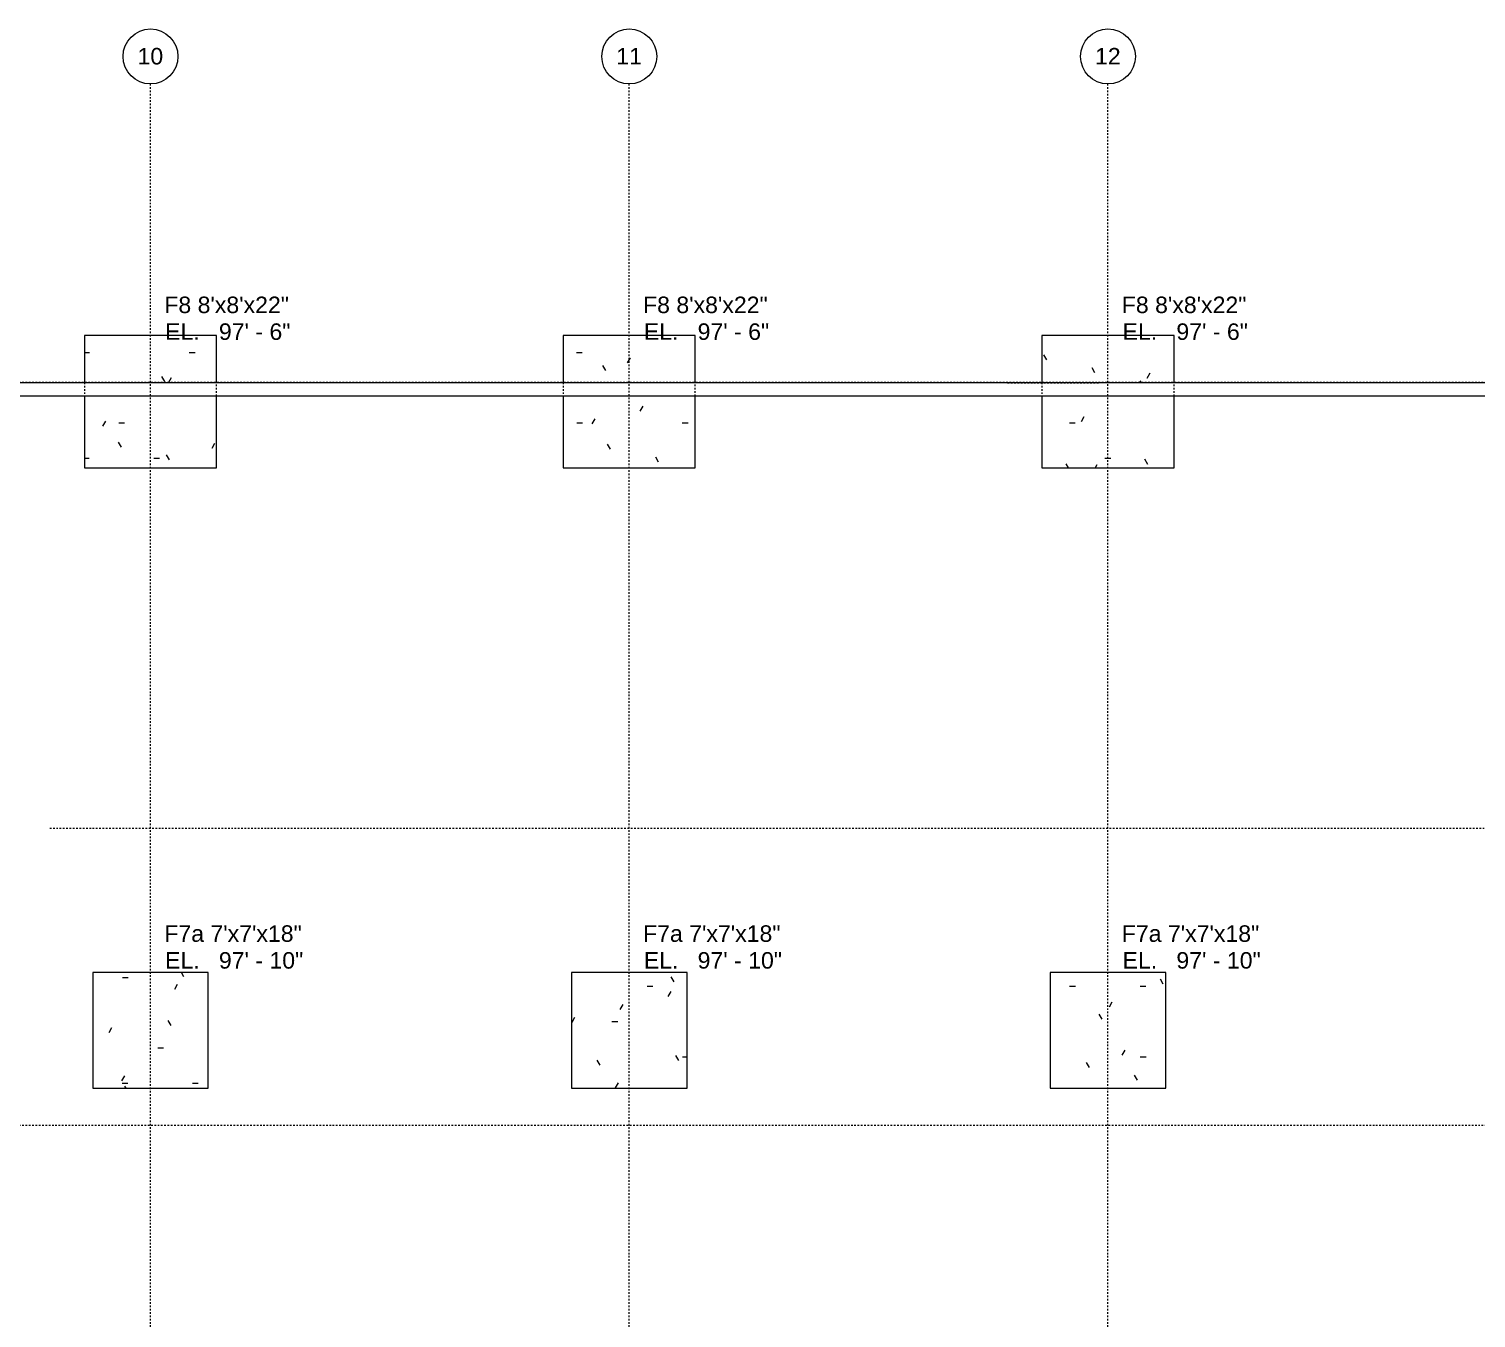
# Model space of a CAD drawing. Header units: feet. Extents: x -58 to 313, y -73 to 241.
# Drawn here: x 92.7 to 180.3, y 163.3 to 241.4 of the extents above; entities that cross this region are included whole.
import ezdxf

# ---------------------------------------------------------------- set-up
doc = ezdxf.new("R2010")
doc.units = ezdxf.units.FT
doc.header["$MEASUREMENT"] = 0
doc.linetypes.add('Dash', pattern=[0.020833, 0.010417, -0.010417])
doc.linetypes.add('Grid Line 1_2_', pattern=[0.072917, 0.041667, -0.010417, 0.010417, -0.010417])
for name, color, linetype, lineweight in [('A-WALL', 113, 'Continuous', 18), ('A-WALL-HDLN', 110, 'Dash', 18), ('S-FNDN', 250, 'Continuous', 18), ('S-FNDN-HDLN', 250, 'Dash', 9), ('S-FNDN-IDEN', 250, 'Continuous', 9), ('S-GRID', 1, 'Continuous', 9), ('S-GRID-IDEN', 1, 'Continuous', 9)]:
    doc.layers.add(name, color=color, linetype=linetype, lineweight=lineweight)
doc.styles.add('Arial', font='arial.ttf', dxfattribs={"height": 1})
doc.styles.add('Arial_1', font='arial.ttf', dxfattribs={"height": 0.015625})
pattern_1 = [(0, (0, 0), (8.533, 2.133), [0.352, -6.048, 0.352, -6.048, -34.133]), (0, (0, 0), (8.533, 2.133), [-12.8, 0.352, -12.448, 0.352, -6.048, -14.933]), (0, (0, 0), (8.533, 2.133), [-32, 0.352, -3.915, 0.352, -10.315]), (120, (3.2, 1.067), (-6.113732, 6.323295), [0.352, -6.048, 0.352, -6.048, -34.133]), (120, (3.2, 1.067), (-6.113732, 6.323295), [-12.8, 0.352, -12.448, 0.352, -6.048, -14.933]), (120, (3.2, 1.067), (-6.113732, 6.323295), [-32, 0.352, -3.915, 0.352, -10.315]), (240, (4.267, 5.333), (-2.419268, -8.456295), [0.352, -6.048, 0.352, -6.048, -34.133]), (240, (4.267, 5.333), (-2.419268, -8.456295), [-12.8, 0.352, -12.448, 0.352, -6.048, -14.933]), (240, (4.267, 5.333), (-2.419268, -8.456295), [-32, 0.352, -3.915, 0.352, -10.315])]

# ---------------------------------------------------------------- blocks, each defined once
blk = doc.blocks.new('Footing-Rectangular - F7a 7_x7_x18_-383727-Walls and Foundations Only')
at = {"layer": 'S-FNDN-HDLN', "linetype": 'Continuous'}
h = blk.add_hatch(dxfattribs=at)
h.set_pattern_fill('FP_4', color=256, style=0, pattern_type=2)
h.set_pattern_definition([(0, (-100.029, -180.768), (8.533, 2.133), [0.352, -6.048, 0.352, -6.048, -34.133]), (0, (-100.029, -180.768), (8.533, 2.133), [-12.8, 0.352, -12.448, 0.352, -6.048, -14.933]), (0, (-100.029, -180.768), (8.533, 2.133), [-32, 0.352, -3.915, 0.352, -10.315]), (120, (-96.829, -179.701), (-6.113732, 6.323295), [0.352, -6.048, 0.352, -6.048, -34.133]), (120, (-96.829, -179.701), (-6.113732, 6.323295), [-12.8, 0.352, -12.448, 0.352, -6.048, -14.933]), (120, (-96.829, -179.701), (-6.113732, 6.323295), [-32, 0.352, -3.915, 0.352, -10.315]), (240, (-95.762, -175.434), (-2.419268, -8.456295), [0.352, -6.048, 0.352, -6.048, -34.133]), (240, (-95.762, -175.434), (-2.419268, -8.456295), [-12.8, 0.352, -12.448, 0.352, -6.048, -14.933]), (240, (-95.762, -175.434), (-2.419268, -8.456295), [-32, 0.352, -3.915, 0.352, -10.315])])
h.paths.add_polyline_path([(-3.5, -3.5), (3.5, -3.5), (3.5, 3.5), (-3.5, 3.5)])
at = {"layer": 'S-FNDN'}
for p, q in [((3.5, 3.5), (-3.5, 3.5)), ((-3.5, 3.5), (-3.5, -3.5)), ((3.5, -3.5), (3.5, 3.5)), ((-3.5, -3.5), (3.5, -3.5))]:
    blk.add_line(p, q, dxfattribs=at)
blk = doc.blocks.new('Grid - Grid Head - Circle-14747-Walls and Foundations Only')
at = {"layer": 'S-GRID-IDEN'}
blk.add_circle((0, 0), 0.026, dxfattribs=at)
blk = doc.blocks.new('Structural Foundation Tag with Elevation - Single Line-386882-Walls and Foundations Only')
at = {"layer": 'S-FNDN-IDEN', "insert": (0.0138, 0.0742), "char_height": 0.01562, "width": 0.039716, "attachment_point": 1, "style": 'Arial_1'}
blk.add_mtext('EL.', dxfattribs=at)

msp = doc.modelspace()

# ---------------------------------------------------------------- hatches: boundary and pattern name
at = {"layer": 'S-FNDN', "lineweight": 9}
h = msp.add_hatch(dxfattribs=at)
h.set_pattern_fill('FP_2', color=256, style=0, pattern_type=2)
h.set_pattern_definition(pattern_1)
h.paths.add_polyline_path([(104.029, 214.851), (104.029, 219.184), (96.029, 219.184), (96.029, 214.851)])
h.paths.add_polyline_path([(104.029, 220.018), (104.029, 222.851), (96.029, 222.851), (96.029, 220.018)])
h = msp.add_hatch(dxfattribs=at)
h.set_pattern_fill('FP_2', color=256, style=0, pattern_type=2)
h.set_pattern_definition(pattern_1)
h.paths.add_polyline_path([(125.029, 214.851), (133.029, 214.851), (133.029, 219.184), (125.029, 219.184)])
h.paths.add_polyline_path([(127.743, 220.018), (133.029, 220.018), (133.029, 222.851), (125.029, 222.851), (125.029, 220.018)])
h = msp.add_hatch(dxfattribs=at)
h.set_pattern_fill('FP_2', color=256, style=0, pattern_type=2)
h.set_pattern_definition(pattern_1)
h.paths.add_polyline_path([(154.029, 214.851), (162.029, 214.851), (162.029, 219.184), (154.029, 219.184)])
h.paths.add_polyline_path([(162.029, 220.018), (162.029, 222.851), (154.029, 222.851), (154.029, 220.018), (157.446, 220.018)])
h = msp.add_hatch(dxfattribs=at)
h.set_pattern_fill('FP_2', color=256, style=0, pattern_type=2)
h.set_pattern_definition(pattern_1)
h.paths.add_polyline_path([(127.743, 177.268), (132.529, 177.268), (132.529, 184.268), (125.529, 184.268), (125.529, 177.268)])
h = msp.add_hatch(dxfattribs=at)
h.set_pattern_fill('FP_2', color=256, style=0, pattern_type=2)
h.set_pattern_definition(pattern_1)
h.paths.add_polyline_path([(154.529, 177.268), (161.529, 177.268), (161.529, 184.268), (154.529, 184.268)])

# ---------------------------------------------------------------- linework, layer by layer
at = {"layer": 'A-WALL'}
for p, q in [((-37.138, 220.018), (211.529, 220.018)), ((210.696, 219.184), (-36.304, 219.184))]:
    msp.add_line(p, q, dxfattribs=at)
at = {"layer": 'A-WALL-HDLN'}
for p, q in [((151.946, 219.991), (151.946, 220.018)), ((151.946, 219.991), (157.446, 219.991)), ((157.446, 220.018), (157.446, 219.991))]:
    msp.add_line(p, q, dxfattribs=at)
at = {"layer": 'S-FNDN'}
for p, q in [((104.029, 222.851), (96.029, 222.851)), ((96.029, 222.851), (96.029, 220.018)), ((104.029, 220.018), (104.029, 222.851)), ((133.029, 222.851), (125.029, 222.851)), ((125.029, 222.851), (125.029, 220.018)), ((133.029, 220.018), (133.029, 222.851)), ((162.029, 222.851), (154.029, 222.851)), ((154.029, 222.851), (154.029, 220.018)), ((162.029, 220.018), (162.029, 222.851)), ((96.029, 219.184), (96.029, 214.851)), ((104.029, 214.851), (104.029, 219.184)), ((125.029, 219.184), (125.029, 214.851)), ((133.029, 214.851), (133.029, 219.184)), ((154.029, 219.184), (154.029, 214.851)), ((162.029, 214.851), (162.029, 219.184)), ((96.029, 214.851), (104.029, 214.851)), ((125.029, 214.851), (133.029, 214.851)), ((154.029, 214.851), (162.029, 214.851)), ((132.529, 184.268), (125.529, 184.268)), ((125.529, 184.268), (125.529, 177.268)), ((132.529, 177.268), (132.529, 184.268)), ((161.529, 184.268), (154.529, 184.268)), ((154.529, 184.268), (154.529, 177.268)), ((161.529, 177.268), (161.529, 184.268)), ((125.529, 177.268), (132.529, 177.268)), ((154.529, 177.268), (161.529, 177.268))]:
    msp.add_line(p, q, dxfattribs=at)
at = {"layer": 'S-FNDN-HDLN'}
for p, q in [((96.029, 220.017), (96.029, 219.184)), ((104.029, 219.184), (104.029, 220.017)), ((125.029, 220.017), (125.029, 219.184)), ((133.029, 219.184), (133.029, 220.017)), ((154.029, 220.017), (154.029, 219.184)), ((162.029, 219.184), (162.029, 220.017))]:
    msp.add_line(p, q, dxfattribs=at)
at = {"layer": 'S-GRID', "linetype": 'Grid Line 1_2_'}
for p, q in [((100.029, -69.595), (100.029, 238.094)), ((129.029, -69.595), (129.029, 238.094)), ((158.029, -69.595), (158.029, 238.094)), ((309.763, 220.018), (-54.277, 220.018)), ((93.925, 193.018), (309.763, 193.018)), ((309.763, 175.018), (78.867, 175.018))]:
    msp.add_line(p, q, dxfattribs=at)

# ---------------------------------------------------------------- block references
at = {"layer": 'S-FNDN-HDLN'}
msp.add_blockref('Footing-Rectangular - F7a 7_x7_x18_-383727-Walls and Foundations Only', (100.029, 180.768), dxfattribs=at)
at = {"layer": 'S-FNDN-IDEN', "xscale": 63.99999999999997, "yscale": 63.99999999999997, "zscale": 63.99999999999997}
for p in [(100.029, 218.851), (129.029, 218.851), (158.029, 218.851), (100.029, 180.768), (129.029, 180.768), (158.029, 180.768)]:
    msp.add_blockref('Structural Foundation Tag with Elevation - Single Line-386882-Walls and Foundations Only', p, dxfattribs=at)
at = {"layer": 'S-GRID-IDEN', "xscale": 63.99999999999997, "yscale": 63.99999999999997, "zscale": 63.99999999999997}
for p in [(100.029, 239.761), (129.029, 239.761), (158.029, 239.761)]:
    msp.add_blockref('Grid - Grid Head - Circle-14747-Walls and Foundations Only', p, dxfattribs=at)

# ---------------------------------------------------------------- texts
at = {"layer": 'S-FNDN-IDEN', "char_height": 1, "attachment_point": 1, "style": 'Arial'}
for s, insert, width in [('F8 8\'x8\'x22"', (100.864, 225.216), 9.15733), ('F8 8\'x8\'x22"', (129.864, 225.216), 9.15733), ('F8 8\'x8\'x22"', (158.864, 225.216), 9.15733), ('97\' - 6"', (104.171, 223.594), 5.26883), ('97\' - 6"', (133.171, 223.594), 5.26883), ('97\' - 6"', (162.171, 223.594), 5.26883), ('F7a 7\'x7\'x18"', (100.864, 187.133), 10.1), ('F7a 7\'x7\'x18"', (129.864, 187.133), 10.1), ('F7a 7\'x7\'x18"', (158.864, 187.133), 10.1), ('97\' - 10"', (104.171, 185.511), 6.2115), ('97\' - 10"', (133.171, 185.511), 6.2115), ('97\' - 10"', (162.171, 185.511), 6.2115)]:
    msp.add_mtext(s, dxfattribs=dict(at, insert=insert, width=width))

# ---------------------------------------------------------------- next in the draw order: texts
at = {"layer": 'S-GRID-IDEN', "char_height": 1, "width": 1.88533, "attachment_point": 1, "style": 'Arial', "bg_fill": 3, "box_fill_scale": 1.25, "bg_fill_color": 9, "bg_fill_true_color": 13158600, "bg_fill_transparency": 0}
for s, insert in [('10', (99.243, 240.277)), ('11', (128.243, 240.277)), ('12', (157.243, 240.277))]:
    msp.add_mtext(s, dxfattribs=dict(at, insert=insert))

doc.saveas('drawing.dxf')
